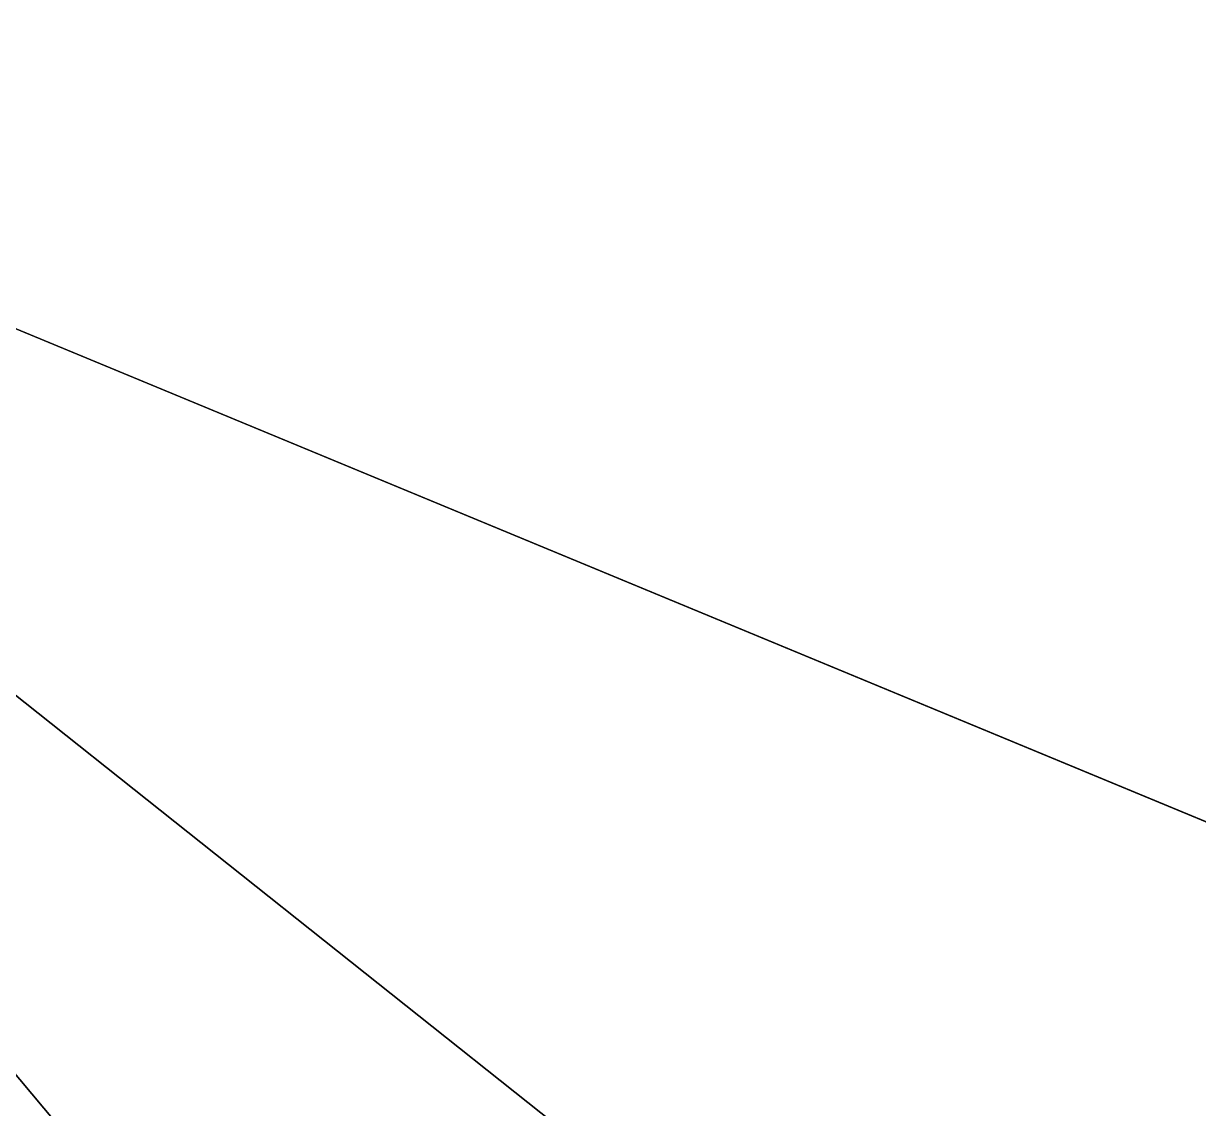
# Model space of a CAD drawing. Header units: millimetres. Extents: x -1419336 to 38707697, y -75591640 to 81.
# Drawn here: x 6504 to 14379, y -7896 to -624 of the extents above; entities that cross this region are included whole.
import ezdxf

# ---------------------------------------------------------------- set-up
doc = ezdxf.new("R2010")
doc.units = ezdxf.units.MM
doc.layers.add('Image', color=7, linetype='Continuous')
picture_1 = doc.add_image_def('image1.jpg', size_in_pixel=(14559, 11110))
picture_2 = doc.add_image_def('image2.jpg', size_in_pixel=(14666, 11006))
picture_3 = doc.add_image_def('image3.jpg', size_in_pixel=(14388, 11097))
picture_4 = doc.add_image_def('image6.jpg', size_in_pixel=(14330, 10848))
picture_5 = doc.add_image_def('image8.jpg', size_in_pixel=(14576, 11112))
picture_6 = doc.add_image_def('image9.jpg', size_in_pixel=(13892, 10901))
picture_7 = doc.add_image_def('image10.jpg', size_in_pixel=(14448, 10842))

msp = doc.modelspace()

# ---------------------------------------------------------------- pictures from other files: only their frames are drawn
at = {"layer": 'Image'}
image = msp.add_image(picture_2, insert=(1507.7, -624.2), size_in_units=(23932776, 17959276), rotation=-22.48986444, dxfattribs=at)
image.dxf.v_pixel = (1507.683789, -624.153418)
image.dxf.flags = 7
image = msp.add_image(picture_3, insert=(737.3, -1220.5), size_in_units=(20516866.5, 15823029.4), rotation=-58.86329841, dxfattribs=at)
image.dxf.v_pixel = (737.279878, -1220.476211)
image.dxf.flags = 7
image = msp.add_image(picture_4, insert=(1525, -1211.9), size_in_units=(27913819.2, 21130163.4), rotation=-38.47261276, dxfattribs=at)
image.dxf.v_pixel = (1524.980894, -1211.82184)
image.dxf.flags = 7
image = msp.add_image(picture_5, insert=(726.7, -1806.9), size_in_units=(28387418.9, 21640204.4), rotation=-68.08848316, dxfattribs=at)
image.dxf.v_pixel = (726.710273, -1806.793499)
image.dxf.flags = 7
image = msp.add_image(picture_7, insert=(1517.8, -1804.3), size_in_units=(34066224, 25562845.1), rotation=-49.9287685, dxfattribs=at)
image.dxf.v_pixel = (1517.77795, -1804.269151)
image.dxf.flags = 7
image = msp.add_image(picture_1, insert=(479.6, -2397.2), size_in_units=(35593246.3, 27160442.3), rotation=-78.68572647, dxfattribs=at)
image.dxf.v_pixel = (479.574817, -2397.183599)
image.dxf.flags = 7
image = msp.add_image(picture_6, insert=(1533.7, -2385.7), size_in_units=(39400248, 30916269.4), rotation=-57.26383113, dxfattribs=at)
image.dxf.v_pixel = (1533.662993, -2385.646982)
image.dxf.flags = 7

doc.saveas('drawing.dxf')
